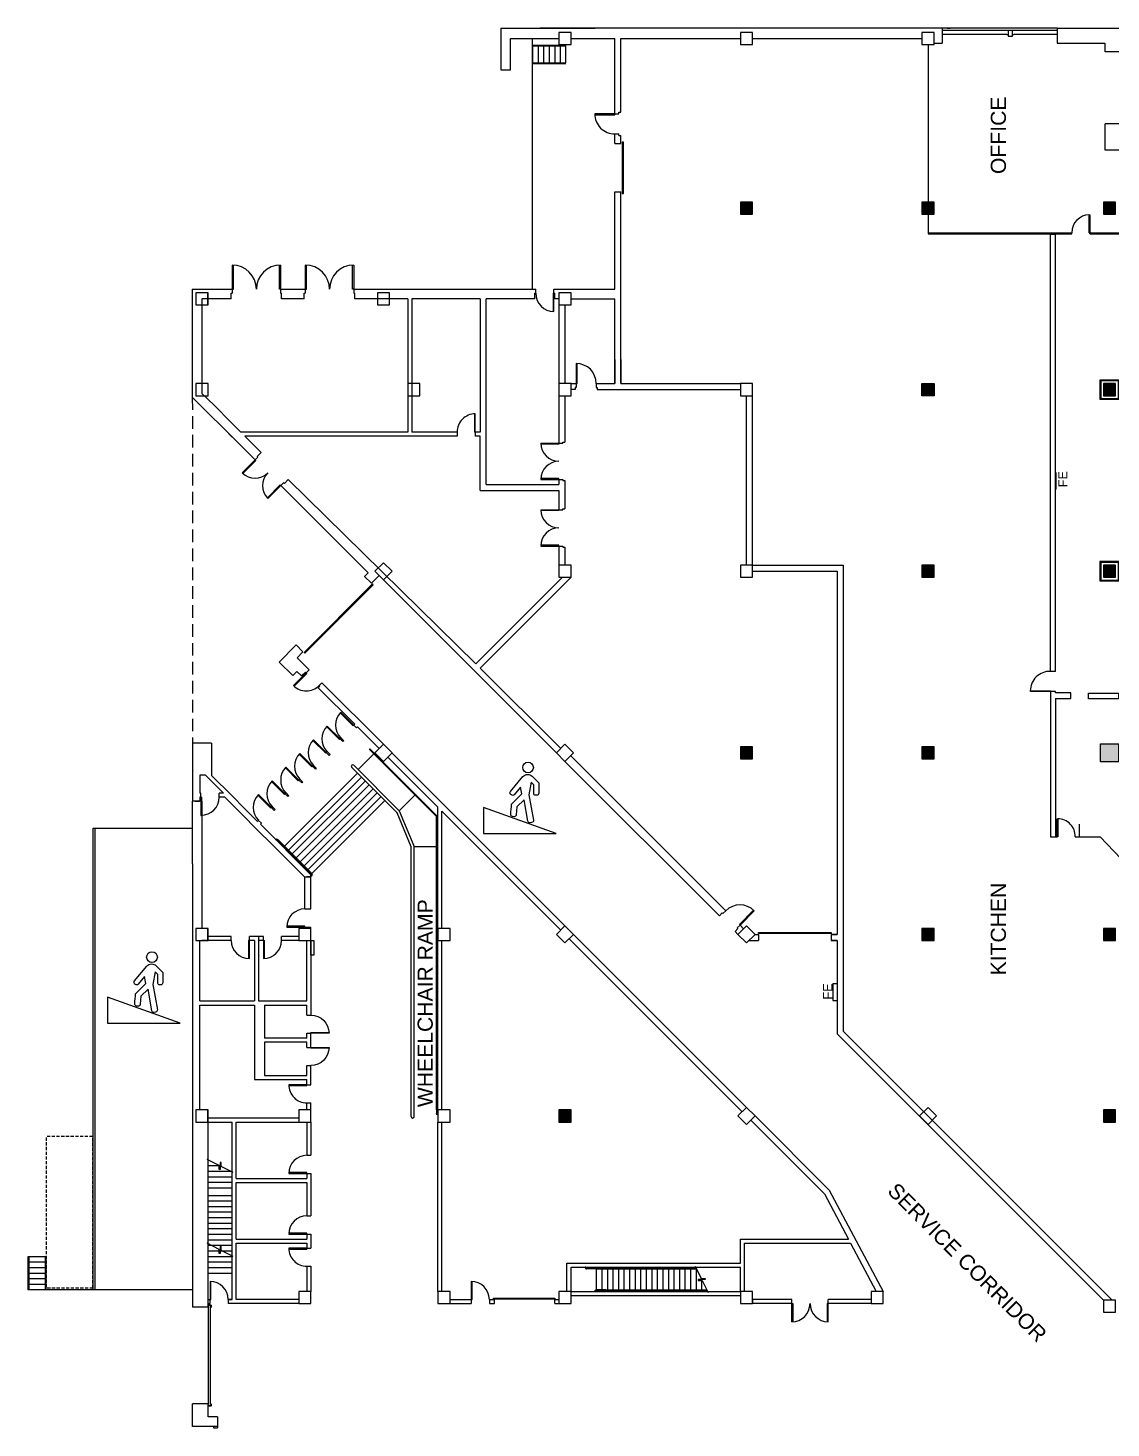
# Model space of a CAD drawing. Header units: inches. Extents: x -10671 to 1761, y -674 to 7170.
# Drawn here: x -4683 to -2535, y 4140 to 6915 of the extents above; entities that cross this region are included whole.
import ezdxf

# ---------------------------------------------------------------- set-up
doc = ezdxf.new("R2010")
doc.units = ezdxf.units.IN
doc.header["$LTSCALE"] = 19.2
doc.header["$MEASUREMENT"] = 0
doc.linetypes.add('A-xp01$0$HIDDEN', pattern=[0.488281, 0.325521, -0.16276])
doc.linetypes.add('DASHED', pattern=[1.953125, 1.302083, -0.651042])
doc.layers.add('DWG-0', color=7, linetype='Continuous', lineweight=18)
doc.layers.add('Venue-Walls and Doors', color=7, linetype='Continuous', lineweight=5)
for name, color, linetype, lineweight, true_color in [('DWG-bldg-overhang', 7, 'DASHED', 18, 0xc0c0c0), ('Venue-Columns', 7, 'Continuous', 18, 0xc0c0c0), ('Venue-Fire Apparatus and Text', 1, 'Continuous', 5, 0xff0000), ('Venue-Text-Facility', 4, 'Continuous', 5, 0x00ffff)]:
    doc.layers.add(name, color=color, linetype=linetype, lineweight=lineweight, true_color=true_color)
doc.styles.add('Arial', font='Arial')

# ---------------------------------------------------------------- blocks, each defined once
blk = doc.blocks.new('A-xp01$0$AD05A')
at = {"layer": 'DWG-0'}
for p, q in [((0, 0), (0.049, 0)), ((0, 0), (0, -1)), ((0.049, -0.999), (0.049, 0))]:
    blk.add_line(p, q, dxfattribs=at)
blk.add_arc((0, 0), 1, 270, 0, dxfattribs=at)
blk = doc.blocks.new('A-xp01$0$AD03A')
at = {"layer": 'DWG-0'}
for p, q in [((0, 1), (0, 0)), ((0.049, 0), (0.049, 0.999)), ((0, 0), (0.049, 0))]:
    blk.add_line(p, q, dxfattribs=at)
blk.add_arc((0, 0), 1, 0, 90, dxfattribs=at)
blk = doc.blocks.new('A-xp01$0$B$2424')
at = {"layer": 'Venue-Walls and Doors', "flags": 128}
blk.add_lwpolyline([(-12, -12), (12, -12), (12, 12), (-12, 12)], close=True, dxfattribs=at)
blk.add_lwpolyline([(-12, -12), (12, -12), (12, 12), (-12, 12)], close=True, dxfattribs=at)
blk = doc.blocks.new('A-xp01$0$AD04A')
at = {"layer": 'DWG-0'}
for p, q in [((-1, 1), (-1, 0)), ((-0.951, 0), (-0.951, 0.999)), ((0.951, 0), (0.951, 0.999)), ((1, 1), (1, 0)), ((-1, 0), (-0.951, 0)), ((1, 0), (0.951, 0))]:
    blk.add_line(p, q, dxfattribs=at)
for centre, start, end in [((-1, 0), 0, 90), ((1, 0), 90, 180)]:
    blk.add_arc(centre, 1, start, end, dxfattribs=at)
blk = doc.blocks.new('A-xp01$0$AA22C')
at = {"layer": 'DWG-0'}
for p, q in [((0, 0), (0, -12.666)), ((1, 0), (1, -12.666)), ((-1, -13.666), (-1, -14.666))]:
    blk.add_line(p, q, dxfattribs=at)
for radius in [2, 1]:
    blk.add_arc((-1, -12.666), radius, 270, 0, dxfattribs=at)
blk = doc.blocks.new('A-xp01$0$AA22B')
at = {"layer": 'DWG-0'}
for p, q in [((0, 0), (0, -4.666)), ((1, 0), (1, -4.666)), ((-1, -5.666), (-1, -6.666))]:
    blk.add_line(p, q, dxfattribs=at)
for radius in [2, 1]:
    blk.add_arc((-1, -4.666), radius, 270, 0, dxfattribs=at)
blk = doc.blocks.new('Group-1')
at = {"layer": 'DWG-0', "color": 7}
for p, q in [((-3682.5, 6879.3), (-3682.5, 6846.3)), ((-3671.5, 6879.3), (-3671.5, 6846.3)), ((-3660.5, 6879.3), (-3660.5, 6846.3)), ((-3649.5, 6879.3), (-3649.5, 6846.3)), ((-3638.5, 6879.3), (-3638.5, 6846.3)), ((-3627.5, 6879.3), (-3627.5, 6846.3))]:
    blk.add_line(p, q, dxfattribs=at)
blk = doc.blocks.new('Group-2-1')
at = {"layer": 'DWG-0', "color": 7}
for p, q in [((-4648.8, 4479.3), (-4681.8, 4479.3)), ((-4648.8, 4468.3), (-4681.8, 4468.3)), ((-4648.8, 4457.3), (-4681.8, 4457.3)), ((-4648.8, 4446.3), (-4681.8, 4446.3)), ((-4648.8, 4435.3), (-4681.8, 4435.3)), ((-4648.8, 4424.3), (-4681.8, 4424.3))]:
    blk.add_line(p, q, dxfattribs=at)
blk = doc.blocks.new('RAMP-1')
at = {"layer": 'Venue-Text-Facility', "flags": 128}
blk.add_lwpolyline([(54.1, 85.2), (78.8, 114.6, -0.210277), (87.7, 119, -0.210277), (97, 115.4), (110.1, 102.3), (110.1, 81.6, -0.414214), (105.9, 77.5), (104.3, 77.5, -0.414214), (100.2, 81.6), (100.2, 98.2), (95, 103.4), (90.6, 78.4), (99.5, 28.2, -0.414214), (96.1, 23.4), (93.3, 22.9, -0.414214), (88.5, 26.2), (81, 68.9), (67, 54.9), (65.6, 39, -0.388879), (61.5, 35.2), (58.3, 35.5, -0.417048), (54.6, 40, 0.002417), (56.3, 59.9), (76.7, 80.3), (74.3, 93.9), (61.6, 78.8, -0.414214), (55.8, 78.3), (54.6, 79.4, -0.414214), (54.1, 85.2)], format="xyb", dxfattribs=at)
blk.add_lwpolyline([(0.8, 53.4), (0.8, 1.5), (144.8, 1.5)], close=True, dxfattribs=at)
at = {"layer": 'Venue-Text-Facility'}
blk.add_circle((88.9, 132.6), 10.6, dxfattribs=at)

msp = doc.modelspace()

# ---------------------------------------------------------------- hatches: boundary and pattern name
at = {"layer": 'Venue-Columns', "linetype": 'Continuous', "lineweight": 0, "true_color": 0xc0c0c0}
for points in [[(-3270.2, 6546.3), (-3246.2, 6546.3), (-3246.2, 6570.3), (-3270.2, 6570.3)], [(-2910.2, 6546.3), (-2886.2, 6546.3), (-2886.2, 6570.3), (-2910.2, 6570.3)], [(-2550.2, 6546.3), (-2526.2, 6546.3), (-2526.2, 6570.3), (-2550.2, 6570.3)], [(-2886.2, 6186.3), (-2910.2, 6186.3), (-2910.2, 6210.3), (-2886.2, 6210.3)], [(-2550.2, 6186.3), (-2526.2, 6186.3), (-2526.2, 6210.3), (-2550.2, 6210.3)], [(-2910.2, 5826.3), (-2886.2, 5826.3), (-2886.2, 5850.3), (-2910.2, 5850.3)], [(-2550.2, 5826.3), (-2526.2, 5826.3), (-2526.2, 5850.3), (-2550.2, 5850.3)], [(-3270.2, 5466.3), (-3246.3, 5466.3), (-3246.3, 5490.3), (-3270.2, 5490.3)], [(-2910.2, 5466.3), (-2886.2, 5466.3), (-2886.2, 5490.3), (-2910.2, 5490.3)], [(-2910.2, 5106.3), (-2886.2, 5106.3), (-2886.2, 5130.3), (-2910.2, 5130.3)], [(-2550.2, 5106.3), (-2526.2, 5106.3), (-2526.2, 5130.3), (-2550.2, 5130.3)], [(-3630.2, 4746.3), (-3606.2, 4746.3), (-3606.2, 4770.3), (-3630.2, 4770.3)], [(-2550.2, 4746.3), (-2526.2, 4746.3), (-2526.2, 4770.3), (-2550.2, 4770.3)]]:
    msp.add_hatch(color=9, dxfattribs=at).paths.add_polyline_path(points)
at = {"layer": 'Venue-Walls and Doors', "linetype": 'Continuous', "lineweight": 0, "true_color": 0xc0c0c0}
msp.add_hatch(color=9, dxfattribs=at).paths.add_polyline_path([(-2520.2, 5460.3), (-2556.2, 5460.3), (-2556.2, 5496.3), (-2520.2, 5496.3)])

# ---------------------------------------------------------------- linework, layer by layer
at = {"layer": 'DWG-bldg-overhang', "linetype": 'DASHED'}
msp.add_line((-4357.3, 6183.4), (-4357.2, 5497.3), dxfattribs=at)
at = {"layer": 'Venue-Columns', "flags": 128}
for points in [[(-3270.2, 6546.3), (-3246.2, 6546.3), (-3246.2, 6570.3), (-3270.2, 6570.3)], [(-3270.2, 6546.3), (-3246.2, 6546.3), (-3246.2, 6570.3), (-3270.2, 6570.3)], [(-2910.2, 6546.3), (-2886.2, 6546.3), (-2886.2, 6570.3), (-2910.2, 6570.3)], [(-2550.2, 6546.3), (-2526.2, 6546.3), (-2526.2, 6570.3), (-2550.2, 6570.3)], [(-2886.2, 6186.3), (-2910.2, 6186.3), (-2910.2, 6210.3), (-2886.2, 6210.3)], [(-2550.2, 6186.3), (-2526.2, 6186.3), (-2526.2, 6210.3), (-2550.2, 6210.3)], [(-2910.2, 5826.3), (-2886.2, 5826.3), (-2886.2, 5850.3), (-2910.2, 5850.3)], [(-2550.2, 5826.3), (-2526.2, 5826.3), (-2526.2, 5850.3), (-2550.2, 5850.3)], [(-3270.2, 5466.3), (-3246.3, 5466.3), (-3246.3, 5490.3), (-3270.2, 5490.3)], [(-2910.2, 5466.3), (-2886.2, 5466.3), (-2886.2, 5490.3), (-2910.2, 5490.3)], [(-2910.2, 5106.3), (-2886.2, 5106.3), (-2886.2, 5130.3), (-2910.2, 5130.3)], [(-2550.2, 5106.3), (-2526.2, 5106.3), (-2526.2, 5130.3), (-2550.2, 5130.3)], [(-3630.2, 4746.3), (-3606.2, 4746.3), (-3606.2, 4770.3), (-3630.2, 4770.3)], [(-2550.2, 4746.3), (-2526.2, 4746.3), (-2526.2, 4770.3), (-2550.2, 4770.3)]]:
    msp.add_lwpolyline(points, close=True, dxfattribs=at)
at = {"layer": 'Venue-Columns'}
for points in [[(-3606.2, 6882.3, 0), (-3606.2, 6906.3, 0), (-3630.2, 6906.3, 0), (-3630.2, 6882.3, 0), (-3606.2, 6882.3, 0)], [(-4326.2, 6366.3, 0), (-4326.2, 6390.3, 0), (-4350.2, 6390.3, 0), (-4350.2, 6366.3, 0), (-4326.2, 6366.3, 0)], [(-4326.2, 6186.3, 0), (-4326.2, 6210.3, 0), (-4350.2, 6210.3, 0), (-4350.2, 6186.3, 0), (-4326.2, 6186.3, 0)], [(-3246.3, 6186.3, 0), (-3246.3, 6210.3, 0), (-3270.2, 6210.3, 0), (-3270.2, 6186.3, 0), (-3246.3, 6186.3, 0)]]:
    msp.add_polyline3d(points, dxfattribs=at)
at = {"layer": 'Venue-Fire Apparatus and Text'}
for p, q in [((-2643.7, 6033.2), (-2645.2, 6033.2)), ((-2643.7, 6001.2), (-2643.7, 6033.2)), ((-2643.7, 6001.2), (-2645.2, 6001.2)), ((-3087.2, 5021.1), (-3087.2, 4987.1)), ((-3087.2, 5021.1), (-3078.2, 5021.1)), ((-3087.2, 4987.1), (-3078.2, 4987.1))]:
    msp.add_line(p, q, dxfattribs=at)
at = {"layer": 'Venue-Walls and Doors'}
for p, q in [((-3745.2, 6915.3), (-3558.2, 6915.3)), ((-3745.2, 6915.3), (-3745.2, 6832.3)), ((-2642.3, 6915.3), (-2870.2, 6915.3)), ((-2870.2, 6915.3), (-2870.2, 6885.3)), ((-2860.2, 6915.3), (-2854.2, 6915.3)), ((-2642.3, 6915.3), (-2517.2, 6915.3)), ((-2642.3, 6915.3), (-2642.3, 6885.3)), ((-3726.2, 6894.3), (-3630.2, 6894.3)), ((-3726.2, 6832.3), (-3726.2, 6894.3)), ((-3682.5, 6397.3), (-3682.5, 6894.3)), ((-3667.9, 6894.3), (-3630.2, 6894.3)), ((-3606.2, 6894.3), (-3558.2, 6894.3)), ((-3606.2, 6894.3), (-3519.2, 6894.3)), ((-3519.2, 6745.3), (-3519.2, 6894.3)), ((-3507.2, 6894.3), (-3270.2, 6894.3)), ((-3507.2, 6748.3), (-3507.2, 6894.3)), ((-3246.3, 6894.3), (-2910.2, 6894.3)), ((-2886.2, 6885.3), (-2870.2, 6885.3)), ((-2742, 6910.3), (-2870.2, 6910.3)), ((-2742, 6902.3), (-2870.2, 6902.3)), ((-2728, 6910.3), (-2742, 6910.3)), ((-2742, 6902.3), (-2739.5, 6902.3)), ((-2739.5, 6910.3), (-2739.5, 6899.3)), ((-2739.5, 6899.3), (-2730.5, 6899.3)), ((-2730.5, 6899.3), (-2730.5, 6910.3)), ((-2730.5, 6902.3), (-2728, 6902.3)), ((-2642.3, 6910.3), (-2728, 6910.3)), ((-2642.3, 6902.3), (-2728, 6902.3)), ((-2642.3, 6885.3), (-2547.2, 6885.3)), ((-2547.2, 6885.3), (-2547.2, 6868.3)), ((-3682.5, 6880.8), (-3682.5, 6844.8)), ((-3616.5, 6880.8), (-3682.5, 6880.8)), ((-3616.5, 6879.3), (-3682.5, 6879.3)), ((-3616.5, 6846.3), (-3616.5, 6882.3)), ((-2898.2, 6882.3), (-2898.2, 6507.2)), ((-2517.2, 6868.3), (-2547, 6868.3)), ((-3745.2, 6832.3), (-3726.2, 6832.3)), ((-3682.5, 6846.3), (-3616.5, 6846.3)), ((-3682.5, 6844.8), (-3616.5, 6844.8)), ((-3519.2, 6745.3), (-3511.2, 6745.3)), ((-3511.2, 6748.3), (-3507.2, 6748.3)), ((-3511.2, 6745.3), (-3511.2, 6748.3)), ((-2547.2, 6725.3), (-2547.2, 6673.6)), ((-2517.2, 6725.3), (-2547, 6725.3)), ((-3519.2, 6686.3), (-3519.2, 6705.3)), ((-3519.2, 6705.3), (-3511.2, 6705.3)), ((-3519.2, 6686.3), (-3519.2, 6702.3)), ((-3511.2, 6702.3), (-3511.2, 6705.3)), ((-3511.2, 6702.3), (-3507.2, 6702.3)), ((-3507.2, 6686.3), (-3507.2, 6702.3)), ((-3507.2, 6686.3), (-3507.2, 6702.3)), ((-3519.2, 6686.3), (-3507.2, 6686.3)), ((-2547.2, 6673.6), (-2466.9, 6673.6)), ((-3519.2, 6397.3), (-3519.2, 6590.3)), ((-3519.2, 6590.3), (-3507.2, 6590.3)), ((-3507.2, 6210.3), (-3507.2, 6590.3)), ((-2526.2, 6570.3), (-2550.2, 6570.3)), ((-2550.2, 6570.3), (-2550.2, 6546.3)), ((-2526.2, 6570.3), (-2550.2, 6570.3)), ((-2550.2, 6570.3), (-2550.2, 6546.3)), ((-2550.2, 6546.3), (-2526.2, 6546.3)), ((-2550.2, 6546.3), (-2526.2, 6546.3)), ((-2898.2, 6509.2), (-2613.2, 6509.2)), ((-2898.2, 6507.2), (-2613.2, 6507.2)), ((-2655.2, 5639.7), (-2655.2, 6506.2)), ((-2645.2, 6506.2), (-2655.2, 6506.2)), ((-2645.2, 5639.7), (-2645.2, 6506.2)), ((-2613.2, 6507.2), (-2613.2, 6509.2)), ((-2577.2, 6507.2), (-2577.2, 6509.2)), ((-2577.2, 6509.2), (-2382.5, 6509.2)), ((-2577.2, 6507.2), (-2381.5, 6507.2)), ((-4357.3, 6397.3), (-4357.3, 6183.4)), ((-4357.3, 6397.3), (-4357.3, 6183.4)), ((-4357.3, 6397.3), (-4357.3, 6183.4)), ((-4357.3, 6397.3), (-4278.2, 6397.3)), ((-4357.3, 6397.3), (-4278.2, 6397.3)), ((-4357.3, 6397.3), (-4278.2, 6397.3)), ((-4280.2, 6378.3), (-4280.2, 6389.3)), ((-4280.2, 6378.3), (-4280.2, 6389.3)), ((-4280.2, 6378.3), (-4280.2, 6389.3)), ((-4280.2, 6389.3), (-4278.2, 6389.3)), ((-4280.2, 6389.3), (-4278.2, 6389.3)), ((-4280.2, 6389.3), (-4278.2, 6389.3)), ((-4278.2, 6397.3), (-4278.2, 6389.3)), ((-4182.2, 6397.3), (-4133.2, 6397.3)), ((-4182.2, 6397.3), (-4182.2, 6389.3)), ((-4182.2, 6389.3), (-4180.2, 6389.3)), ((-4180.2, 6378.3), (-4180.2, 6389.3)), ((-4135.2, 6378.3), (-4135.2, 6389.3)), ((-4135.2, 6389.3), (-4133.2, 6389.3)), ((-4133.2, 6397.3), (-4133.2, 6389.3)), ((-4037.2, 6397.3), (-4037.2, 6389.3)), ((-4037.2, 6397.3), (-3960.2, 6397.3)), ((-4037.2, 6389.3), (-4035.2, 6389.3)), ((-4035.2, 6378.3), (-4035.2, 6389.3)), ((-3960.2, 6397.3), (-3936.2, 6397.3)), ((-3936.2, 6397.3), (-3676.2, 6397.3)), ((-3678.2, 6378.3), (-3678.2, 6389.3)), ((-3678.2, 6389.3), (-3676.2, 6389.3)), ((-3676.2, 6389.3), (-3676.2, 6397.3)), ((-3640.2, 6397.3), (-3519.2, 6397.3)), ((-3640.2, 6389.3), (-3640.2, 6397.3)), ((-3640.2, 6389.3), (-3638.2, 6389.3)), ((-3638.2, 6378.3), (-3638.2, 6389.3)), ((-4338.2, 6378.3), (-4338.2, 6190.9)), ((-4280.2, 6378.3), (-4338.2, 6378.3)), ((-4280.2, 6378.3), (-4338.2, 6378.3)), ((-4280.2, 6378.3), (-4338.2, 6378.3)), ((-4135.2, 6378.3), (-4180.2, 6378.3)), ((-3930.2, 6378.3), (-4035.2, 6378.3)), ((-3930.2, 6378.3), (-3930.2, 6114.3)), ((-3922.2, 6378.3), (-3922.2, 6114.3)), ((-3786.2, 6378.3), (-3922.2, 6378.3)), ((-3786.2, 6378.3), (-3786.2, 6114.3)), ((-3678.2, 6378.3), (-3774.2, 6378.3)), ((-3774.2, 6010.3), (-3774.2, 6378.3)), ((-3630.2, 6378.3), (-3638.2, 6378.3)), ((-3630.2, 6378.3), (-3638.2, 6378.3)), ((-3630.2, 6378.3), (-3630.2, 6210.3)), ((-3630.2, 6366.3), (-3630.2, 6092.3)), ((-3618.2, 6366.3), (-3618.2, 6210.3)), ((-3618.2, 6366.3), (-3618.2, 6210.3)), ((-3606.2, 6378.3), (-3558.2, 6378.3)), ((-3606.2, 6378.3), (-3519.2, 6378.3)), ((-3519.2, 6210.3), (-3519.2, 6378.3)), ((-3519.2, 6258.3), (-3519.2, 6210.3)), ((-3507.2, 6258.3), (-3507.2, 6210.3)), ((-4314.2, 6167.3), (-4338.2, 6190.9)), ((-3606.2, 6210.3), (-3596.2, 6210.3)), ((-3606.2, 6210.3), (-3596.2, 6210.3)), ((-3598.2, 6198.3), (-3606.2, 6198.3)), ((-3598.2, 6198.3), (-3606.2, 6198.3)), ((-3596.2, 6202.3), (-3598.2, 6202.3)), ((-3598.2, 6202.3), (-3598.2, 6198.3)), ((-3598.2, 6202.3), (-3598.2, 6198.3)), ((-3596.2, 6202.3), (-3598.2, 6202.3)), ((-3596.2, 6210.3), (-3596.2, 6202.3)), ((-3596.2, 6210.3), (-3596.2, 6202.3)), ((-3556.2, 6210.3), (-3556.2, 6202.3)), ((-3556.2, 6210.3), (-3556.2, 6202.3)), ((-3556.2, 6210.3), (-3519.2, 6210.3)), ((-3556.2, 6210.3), (-3519.2, 6210.3)), ((-3556.2, 6202.3), (-3554.2, 6202.3)), ((-3556.2, 6202.3), (-3554.2, 6202.3)), ((-3554.2, 6202.3), (-3554.2, 6198.3)), ((-3554.2, 6202.3), (-3554.2, 6198.3)), ((-3554.2, 6198.3), (-3270.2, 6198.3)), ((-3519.2, 6198.3), (-3270.2, 6198.3)), ((-3507.2, 6210.3), (-3270.2, 6210.3)), ((-3507.2, 6210.3), (-3270.2, 6210.3)), ((-2550.2, 6210.3), (-2550.2, 6186.3)), ((-2550.2, 6210.3), (-2550.2, 6186.3)), ((-4327.7, 6153.8), (-4357.3, 6183.4)), ((-4327.7, 6153.8), (-4357.3, 6183.4)), ((-4327.7, 6153.8), (-4357.3, 6183.4)), ((-4314.2, 6167.3), (-4280.3, 6133.3)), ((-4314.2, 6167.3), (-4280.3, 6133.3)), ((-3618.2, 6186.3), (-3618.2, 6094.3)), ((-3258.2, 5850.3), (-3258.2, 6186.3)), ((-3258.2, 5850.3), (-3258.2, 6186.3)), ((-3258.2, 5850.3), (-3258.2, 6186.3)), ((-3246.3, 5850.3), (-3246.3, 6186.3)), ((-3246.3, 5850.3), (-3246.3, 6186.3)), ((-3246.3, 5850.3), (-3246.3, 6186.3)), ((-4293.7, 6119.9), (-4327.7, 6153.8)), ((-4293.7, 6119.9), (-4327.7, 6153.8)), ((-4232.8, 6058.9), (-4293.7, 6119.9)), ((-4278.2, 6104.4), (-4293.7, 6119.9)), ((-4278.2, 6104.4), (-4293.7, 6119.9)), ((-4278.2, 6131.3), (-4280.3, 6133.3)), ((-4278.2, 6131.3), (-4280.3, 6133.3)), ((-4261.3, 6114.3), (-4280.3, 6133.3)), ((-3930.2, 6114.3), (-4261.3, 6114.3)), ((-3832.2, 6114.3), (-3922.2, 6114.3)), ((-3832.2, 6114.3), (-3832.2, 6106.3)), ((-3796.2, 6114.3), (-3796.2, 6106.3)), ((-3786.2, 6114.3), (-3796.2, 6114.3)), ((-3832.2, 6106.3), (-4253.3, 6106.3)), ((-4220.8, 6073.8), (-4253.3, 6106.3)), ((-3786.2, 6106.3), (-3796.2, 6106.3)), ((-3786.2, 5998.3), (-3786.2, 6106.3)), ((-3630.2, 6092.3), (-3622.2, 6092.3)), ((-3622.2, 6092.3), (-3622.2, 6094.3)), ((-3622.2, 6094.3), (-3618.2, 6094.3)), ((-4232.8, 6058.9), (-4227.1, 6064.6)), ((-4228.5, 6066), (-4220.8, 6073.8)), ((-4227.1, 6064.6), (-4228.5, 6066)), ((-4181.9, 6008), (-4176.2, 6013.7)), ((-4008.6, 5834.8), (-4181.9, 6008)), ((-4174.8, 6012.3), (-4176.2, 6013.7)), ((-4174.8, 6012.3), (-4167, 6020)), ((-3794.7, 5654.8), (-4167, 6020)), ((-3786.2, 5998.3), (-3630.2, 5998.3)), ((-3774.2, 6010.3), (-3630.2, 6010.3)), ((-3630.2, 6020.3), (-3630.2, 6010.3)), ((-3630.2, 6020.3), (-3622.2, 6020.3)), ((-3630.2, 5998.3), (-3630.2, 5960.3)), ((-3622.2, 6020.3), (-3622.2, 6018.3)), ((-3622.2, 6018.3), (-3618.2, 6018.3)), ((-3618.2, 6018.3), (-3618.2, 5962.3)), ((-3630.2, 5960.3), (-3622.2, 5960.3)), ((-3622.2, 5962.3), (-3618.2, 5962.3)), ((-3622.2, 5960.3), (-3622.2, 5962.3)), ((-3630.2, 5888.3), (-3630.2, 5850.3)), ((-3630.2, 5888.3), (-3622.2, 5888.3)), ((-3622.2, 5888.3), (-3622.2, 5886.3)), ((-3622.2, 5886.3), (-3618.2, 5886.3)), ((-3618.2, 5886.3), (-3618.2, 5850.3)), ((-4015.6, 5827.8), (-4008.6, 5834.8)), ((-4002.1, 5814.4), (-3986.7, 5829.8)), ((-3635.2, 5478.3), (-3986.7, 5829.8)), ((-3246.3, 5850.3), (-3066.2, 5850.3)), ((-3246.3, 5850.3), (-3066.2, 5850.3)), ((-3246.3, 5850.3), (-3198.2, 5850.3)), ((-3246.3, 5838.3), (-3078.2, 5838.3)), ((-3246.3, 5838.3), (-3078.2, 5838.3)), ((-3246.3, 5838.3), (-3198.2, 5838.3)), ((-3078.2, 5838.3), (-3078.2, 5118.3)), ((-3078.2, 5838.3), (-3078.2, 5118.3)), ((-3066.2, 5850.3), (-3066.2, 4926.3)), ((-3066.2, 5850.3), (-3066.2, 4926.3)), ((-2550.2, 5850.3), (-2550.2, 5826.3)), ((-2550.2, 5850.3), (-2550.2, 5826.3)), ((-4002.1, 5814.4), (-4015.6, 5827.8)), ((-3623.2, 5826.3), (-3794.7, 5654.8)), ((-3606.2, 5826.3), (-3786.2, 5646.3)), ((-4158.2, 5631.4), (-4185.1, 5658.3)), ((-3626.7, 5486.8), (-3786.2, 5646.3)), ((-2645.2, 5639.7), (-2655.2, 5639.7)), ((-4104.5, 5610.2), (-4107.5, 5607.3)), ((-4035.2, 5535.2), (-4107.5, 5607.3)), ((-4105.9, 5611.7), (-4100.2, 5617.3)), ((-4105.9, 5611.7), (-4104.5, 5610.2)), ((-3976.3, 5493.3), (-4100.4, 5617.2)), ((-2645.2, 5599.7), (-2655.2, 5599.7)), ((-2655.2, 5599.7), (-2655.2, 5311.7)), ((-2645.2, 5585.7), (-2645.2, 5311.7)), ((-4035.2, 5535.2), (-4037.2, 5533.2)), ((-4037.2, 5533.2), (-4031.5, 5527.6)), ((-4029.6, 5529.5), (-4031.5, 5527.6)), ((-3986.7, 5486.8), (-4029.6, 5529.5)), ((-4357.2, 5497.3), (-4357.2, 5382.3)), ((-4319.2, 5497.3), (-4357.2, 5497.3)), ((-4319.2, 5497.3), (-4319.2, 5433.6)), ((-4062.6, 5507.8), (-4064.4, 5506)), ((-4064.4, 5506), (-4058.7, 5500.4)), ((-4062.6, 5507.8), (-4057, 5502.1)), ((-4057, 5502.1), (-4058.7, 5500.4)), ((-4089.7, 5480.7), (-4091.6, 5478.8)), ((-4091.6, 5478.8), (-4086, 5473.1)), ((-4089.9, 5480.6), (-4084.2, 5474.9)), ((-4084, 5475.1), (-4086, 5473.1)), ((-4028.5, 5445.1), (-3997.3, 5476.2)), ((-3873.3, 5352.1), (-4005.8, 5484.7)), ((-3872.6, 5353.6), (-4004.8, 5485.7)), ((-3996.3, 5477.2), (-3995.2, 5478.3)), ((-3870.2, 5370.3), (-3969.8, 5469.8)), ((-3258.2, 4775.3), (-3961.3, 5478.3)), ((-3299.3, 5165), (-3606.9, 5472.6)), ((-3246.3, 5490.3), (-3270.2, 5490.3)), ((-3270.2, 5490.3), (-3270.2, 5466.3)), ((-3246.3, 5490.3), (-3270.2, 5490.3)), ((-3270.2, 5490.3), (-3270.2, 5466.3)), ((-3246.3, 5466.3), (-3246.3, 5490.3)), ((-3246.3, 5466.3), (-3246.3, 5490.3)), ((-4117.1, 5453.3), (-4118.9, 5451.6)), ((-4118.9, 5451.6), (-4113.2, 5445.9)), ((-4117.1, 5453.3), (-4111.4, 5447.7)), ((-4111.4, 5447.7), (-4113.2, 5445.9)), ((-4041.2, 5449.3), (-3951.6, 5359.7)), ((-3946.8, 5363.4), (-4036.9, 5453.5)), ((-3312, 5155.1), (-3618.2, 5461.3)), ((-3270.2, 5466.3), (-3246.3, 5466.3)), ((-3270.2, 5466.3), (-3246.3, 5466.3)), ((-4331.2, 5434.3), (-4342.2, 5434.3)), ((-4342.2, 5434.3), (-4342.2, 5398.3)), ((-4342.2, 5434.3), (-4342.2, 5398.3)), ((-4331.2, 5434.3), (-4342.2, 5434.3)), ((-4331.2, 5434.3), (-4295.2, 5398.3)), ((-4331.2, 5434.3), (-4295.2, 5398.3)), ((-4319.2, 5433.6), (-4278.2, 5392.7)), ((-4174.6, 5293.3), (-4029.9, 5438)), ((-4166.8, 5285.5), (-4022.1, 5430.2)), ((-4159, 5277.7), (-4014.3, 5422.4)), ((-4151.2, 5269.9), (-4006.5, 5414.6)), ((-4144.1, 5426.3), (-4146.1, 5424.3)), ((-4146.1, 5424.3), (-4140.4, 5418.7)), ((-4144.3, 5426.1), (-4138.6, 5420.5)), ((-4138.5, 5420.6), (-4140.4, 5418.7)), ((-4340.2, 5398.3), (-4342.2, 5398.3)), ((-4340.2, 5398.3), (-4342.2, 5398.3)), ((-4342.2, 5390.3), (-4342.2, 5382.3)), ((-4342.2, 5390.3), (-4342.2, 5382.3)), ((-4340.2, 5390.3), (-4342.2, 5390.3)), ((-4340.2, 5390.3), (-4342.2, 5390.3)), ((-4340.2, 5390.3), (-4340.2, 5398.3)), ((-4340.2, 5390.3), (-4340.2, 5398.3)), ((-4295.2, 5398.3), (-4304.2, 5398.3)), ((-4304.2, 5390.3), (-4304.2, 5398.3)), ((-4304.2, 5390.3), (-4304.2, 5398.3)), ((-4295.2, 5398.3), (-4304.2, 5398.3)), ((-4292.8, 5390.3), (-4304.2, 5390.3)), ((-4292.8, 5390.3), (-4287.5, 5385)), ((-4261.4, 5358.8), (-4287.5, 5385)), ((-4252.9, 5367.3), (-4279, 5393.5)), ((-4171.5, 5398.9), (-4173.3, 5397.1)), ((-4173.3, 5397.1), (-4167.6, 5391.5)), ((-4171.5, 5398.9), (-4165.9, 5393.2)), ((-4165.9, 5393.2), (-4167.6, 5391.5)), ((-4143.5, 5262.2), (-3998.8, 5406.9)), ((-4135.7, 5254.4), (-3991, 5399.1)), ((-4127.9, 5246.6), (-3983.2, 5391.3)), ((-3946.8, 5363.4), (-3915.7, 5394.5)), ((-4338.2, 5382.3), (-4357.2, 5382.3)), ((-4357.2, 5258.3), (-4357.2, 5382.2)), ((-4351.4, 5382.3), (-4343.4, 5382.3)), ((-4338.2, 5382.3), (-4350.2, 5382.3)), ((-4338.2, 5382.3), (-4338.2, 5257.3)), ((-4226.4, 5323.9), (-4261.4, 5358.8)), ((-4228, 5342.4), (-4253.6, 5368)), ((-4198.6, 5371.8), (-4200.5, 5369.9)), ((-4200.5, 5369.9), (-4194.9, 5364.2)), ((-4198.8, 5371.7), (-4193.1, 5366)), ((-4192.9, 5366.2), (-4194.9, 5364.2)), ((-4120.1, 5238.8), (-3975.4, 5383.5)), ((-3923.4, 5291.8), (-3951.3, 5359.2)), ((-3917.5, 5293.2), (-3946.1, 5362.4)), ((-3870.2, 5130.3), (-3870.2, 5370.3)), ((-3626.7, 5126.8), (-3862.2, 5362.3)), ((-3862.2, 5130.3), (-3862.2, 5362.3)), ((-4226, 5344.4), (-4228, 5342.4)), ((-4226, 5344.4), (-4220.3, 5338.8)), ((-4122.2, 5236.7), (-4222.4, 5336.7)), ((-4220.3, 5338.8), (-4222.3, 5336.8)), ((-3873.3, 4770.6), (-3873.3, 5352.1)), ((-3871.8, 4770.6), (-3871.8, 5351.5)), ((-2598.7, 5336.7), (-2598.7, 5311.7)), ((-4554.2, 4413.3), (-4554.2, 5328.7)), ((-4554.2, 5328.7), (-4357.2, 5328.7)), ((-4550.2, 4413.3), (-4550.2, 5328.7)), ((-4200.3, 5297.7), (-4226.4, 5323.9)), ((-2655.2, 5311.7), (-2642.2, 5311.7)), ((-2606.2, 5311.7), (-2556.8, 5311.7)), ((-2556.8, 5311.7), (-2430, 5178.4)), ((-4200.3, 5297.7), (-4195.3, 5292.7)), ((-4169.2, 5266.6), (-4195.3, 5292.7)), ((-4176.7, 5291.2), (-4175.6, 5292.2)), ((-4175.6, 5292.2), (-4121.2, 5237.8)), ((-4174.6, 5293.3), (-4120.1, 5238.8)), ((-4168.9, 5283.4), (-4167.9, 5284.4)), ((-4161.1, 5275.6), (-4160.1, 5276.7)), ((-3923.3, 4757.2), (-3923.3, 5291.2)), ((-3917.3, 4757.2), (-3917.3, 5292.1)), ((-3873.3, 5292.1), (-3917.3, 5292.1)), ((-4357.2, 5258.3), (-4357.2, 4379.3)), ((-4338.2, 5258.3), (-4338.2, 5130.3)), ((-4134.8, 5232.3), (-4169.1, 5266.6)), ((-4153.4, 5267.8), (-4152.3, 5268.9)), ((-4145.6, 5260), (-4144.5, 5261.1)), ((-4137.8, 5252.3), (-4136.7, 5253.3)), ((-4134.8, 5232.3), (-4122.2, 5232.3)), ((-4134.3, 5184.3), (-4134.3, 5232.3)), ((-4134.3, 5180.8), (-4134.3, 5232.3)), ((-4122.2, 5232.3), (-4130.2, 5232.3)), ((-4130, 5244.5), (-4129, 5245.5)), ((-4122.2, 5236.7), (-4121.2, 5237.8)), ((-4122.2, 5232.3), (-4122.2, 5236.7)), ((-4122.2, 5203.3), (-4122.2, 5232.3)), ((-4122.2, 5184.3), (-4122.2, 5232.3)), ((-4122.2, 5184.3), (-4122.2, 5232.3)), ((-4134.2, 5168.8), (-4134.2, 5184.3)), ((-4134.2, 5168.8), (-4122.2, 5168.8)), ((-4122.2, 5168.8), (-4122.2, 5184.3)), ((-3299.3, 5165), (-3305, 5159.4)), ((-3306.4, 5160.8), (-3312, 5155.1)), ((-3305, 5159.4), (-3306.4, 5160.8)), ((-3271, 5136.7), (-3276.7, 5131.1)), ((-3263.9, 5129.6), (-3271, 5136.7)), ((-4280.2, 5114.3), (-4326.2, 5114.3)), ((-4280.2, 5114.3), (-4326.2, 5114.3)), ((-4280.2, 5114.3), (-4326.2, 5114.3)), ((-4280.2, 5106.3), (-4280.2, 5114.3)), ((-4280.2, 5106.3), (-4280.2, 5114.3)), ((-4280.2, 5106.3), (-4280.2, 5114.3)), ((-4244.2, 5106.3), (-4244.2, 5114.3)), ((-4226.2, 5114.3), (-4244.2, 5114.3)), ((-4226.2, 5114.3), (-4226.2, 4986.3)), ((-4216.2, 5114.3), (-4226.2, 5114.3)), ((-4216.2, 5106.3), (-4216.2, 5114.3)), ((-4146.2, 5114.3), (-4180.2, 5114.3)), ((-4180.2, 5106.3), (-4180.2, 5114.3)), ((-4134.2, 5130.3), (-4134.2, 5132.8)), ((-4134.2, 5132.8), (-4122.2, 5132.8)), ((-4122.2, 5130.3), (-4122.2, 5132.8)), ((-3266.7, 4766.8), (-3609.8, 5109.8)), ((-3275.3, 5129.7), (-3280.9, 5124)), ((-3275.2, 5118.3), (-3280.9, 5124)), ((-3275.3, 5129.7), (-3276.7, 5131.1)), ((-3241.3, 5118.3), (-3234.2, 5118.3)), ((-3239.2, 5118.3), (-3234.2, 5118.3)), ((-3234.2, 5118.3), (-3234.2, 5106.3)), ((-3090.2, 5118.3), (-3090.2, 5106.3)), ((-3078.2, 5118.3), (-3090.2, 5118.3)), ((-3090.2, 5118.3), (-3078.2, 5118.3)), ((-3090.2, 5118.3), (-3090.2, 5106.3)), ((-4342.2, 4986.3), (-4342.2, 5106.3)), ((-4342.2, 4986.3), (-4342.2, 5106.3)), ((-4280.2, 5106.3), (-4338.2, 5106.3)), ((-4280.2, 5106.3), (-4326.2, 5106.3)), ((-4280.2, 5106.3), (-4326.2, 5106.3)), ((-4234.2, 5106.3), (-4244.2, 5106.3)), ((-4234.2, 5106.3), (-4234.2, 4986.3)), ((-4216.2, 5106.3), (-4226.2, 5106.3)), ((-4146.2, 5106.3), (-4180.2, 5106.3)), ((-4130.2, 4986.3), (-4130.2, 5106.3)), ((-4122.2, 5106.3), (-4122.2, 4958.3)), ((-3870.2, 4770.3), (-3870.2, 5106.3)), ((-3870.2, 4770.3), (-3870.2, 5106.3)), ((-3862.2, 4770.3), (-3862.2, 5106.3)), ((-3253.3, 5106.3), (-3234.2, 5106.3)), ((-3078.2, 5106.3), (-3090.2, 5106.3)), ((-3090.2, 5106.3), (-3078.2, 5106.3)), ((-3078.2, 5106.3), (-3078.2, 4921.3)), ((-3078.2, 5106.3), (-3078.2, 4921.3)), ((-4342.2, 4986.3), (-4278.2, 4986.3)), ((-4342.2, 4986.3), (-4278.2, 4986.3)), ((-4342.2, 4770.3), (-4342.2, 4978.3)), ((-4342.2, 4770.3), (-4342.2, 4978.3)), ((-4342.2, 4978.3), (-4278.2, 4978.3)), ((-4342.2, 4978.3), (-4278.2, 4978.3)), ((-4338.2, 4986.3), (-4234.2, 4986.3)), ((-4338.2, 4978.3), (-4234.2, 4978.3)), ((-4234.2, 4978.3), (-4234.2, 4830.3)), ((-4226.2, 4986.3), (-4130.2, 4986.3)), ((-4214.2, 4978.3), (-4130.2, 4978.3)), ((-4214.2, 4978.3), (-4214.2, 4912.3)), ((-4130.2, 4958.3), (-4130.2, 4978.3)), ((-4130.2, 4958.3), (-4122.2, 4958.3)), ((-4130.2, 4912.3), (-4130.2, 4922.3)), ((-4130.2, 4922.3), (-4122.2, 4922.3)), ((-4122.2, 4894.3), (-4122.2, 4922.3)), ((-3078.2, 4921.3), (-2550.2, 4393.3)), ((-3066.2, 4926.3), (-2533.2, 4393.3)), ((-4130.2, 4912.3), (-4214.2, 4912.3)), ((-4130.2, 4904.3), (-4214.2, 4904.3)), ((-4214.2, 4904.3), (-4214.2, 4838.3)), ((-4130.2, 4894.3), (-4130.2, 4904.3)), ((-4130.2, 4894.3), (-4122.2, 4894.3)), ((-4130.2, 4838.3), (-4130.2, 4858.3)), ((-4130.2, 4858.3), (-4122.2, 4858.3)), ((-4122.2, 4820.3), (-4122.2, 4858.3)), ((-3871.8, 4872.1), (-3870.2, 4872.1)), ((-4234.2, 4830.3), (-4130.2, 4830.3)), ((-4214.2, 4838.3), (-4130.2, 4838.3)), ((-4130.2, 4820.3), (-4130.2, 4830.3)), ((-4130.2, 4820.3), (-4122.2, 4820.3)), ((-4130.2, 4770.3), (-4130.2, 4784.3)), ((-4130.2, 4784.3), (-4122.2, 4784.3)), ((-4122.2, 4770.3), (-4122.2, 4784.3)), ((-4326.2, 4754.3), (-4146.2, 4754.3)), ((-3606.2, 4770.3), (-3630.2, 4770.3)), ((-3630.2, 4770.3), (-3630.2, 4746.3)), ((-3606.2, 4770.3), (-3630.2, 4770.3)), ((-3630.2, 4770.3), (-3630.2, 4746.3)), ((-3606.2, 4746.3), (-3606.2, 4770.3)), ((-3606.2, 4746.3), (-3606.2, 4770.3)), ((-3249.8, 4749.8), (-3103.7, 4603.8)), ((-3241.3, 4758.3), (-3094, 4611)), ((-4326.2, 4406.3), (-4326.2, 4746.3)), ((-4326.2, 4406.3), (-4326.2, 4746.3)), ((-4326.2, 4406.3), (-4326.2, 4746.3)), ((-4326.2, 4744.3), (-4326.2, 4746.3)), ((-4326.2, 4746.3), (-4278.2, 4746.3)), ((-4326.2, 4746.3), (-4278.2, 4746.3)), ((-4326.2, 4744.3), (-4326.2, 4746.3)), ((-4326.2, 4746.3), (-4278.2, 4746.3)), ((-4326.2, 4744.3), (-4326.2, 4746.3)), ((-4278.2, 4394.3), (-4278.2, 4746.3)), ((-4270.2, 4634.3), (-4270.2, 4746.3)), ((-4270.2, 4746.3), (-4146.2, 4746.3)), ((-4130.2, 4746.3), (-4130.2, 4680.3)), ((-4122.2, 4746.3), (-4122.2, 4680.3)), ((-3870.2, 4410.3), (-3870.2, 4746.3)), ((-3870.2, 4698.3), (-3870.2, 4746.3)), ((-3862.2, 4410.3), (-3862.2, 4746.3)), ((-3630.2, 4746.3), (-3606.2, 4746.3)), ((-3630.2, 4746.3), (-3606.2, 4746.3)), ((-4130.2, 4680.3), (-4122.2, 4680.3)), ((-4300.2, 4659.3), (-4326.2, 4659.3)), ((-4281.2, 4648.3), (-4326.2, 4648.3)), ((-4278.2, 4637.3), (-4326.2, 4637.3)), ((-4130.2, 4644.3), (-4130.2, 4634.3)), ((-4130.2, 4644.3), (-4122.2, 4644.3)), ((-4122.2, 4644.3), (-4122.2, 4560.3)), ((-4278.2, 4626.3), (-4326.2, 4626.3)), ((-4278.2, 4615.3), (-4326.2, 4615.3)), ((-4270.2, 4634.3), (-4130.2, 4634.3)), ((-4270.2, 4626.3), (-4130.2, 4626.3)), ((-4270.2, 4514.3), (-4270.2, 4626.3)), ((-4130.2, 4626.3), (-4130.2, 4560.3)), ((-3094, 4611), (-2987, 4410.3)), ((-4278.2, 4600.3), (-4326.2, 4600.3)), ((-4278.2, 4589.3), (-4326.2, 4589.3)), ((-3103.7, 4603.8), (-3056.1, 4514.3)), ((-4278.2, 4578.3), (-4326.2, 4578.3)), ((-4278.2, 4567.3), (-4326.2, 4567.3)), ((-4278.2, 4556.3), (-4326.2, 4556.3)), ((-4130.2, 4560.3), (-4122.2, 4560.3)), ((-4278.2, 4545.3), (-4326.2, 4545.3)), ((-4278.2, 4534.3), (-4326.2, 4534.3)), ((-4130.2, 4524.3), (-4130.2, 4514.3)), ((-4130.2, 4524.3), (-4122.2, 4524.3)), ((-4122.2, 4524.3), (-4122.2, 4496.3)), ((-4278.2, 4523.3), (-4326.2, 4523.3)), ((-4278.2, 4512.3), (-4326.2, 4512.3)), ((-4278.2, 4501.3), (-4326.2, 4501.3)), ((-4319.3, 4501.3), (-4323.2, 4501.3)), ((-4270.2, 4514.3), (-4130.2, 4514.3)), ((-4270.2, 4506.3), (-4130.2, 4506.3)), ((-4270.2, 4394.3), (-4270.2, 4506.3)), ((-4130.2, 4506.3), (-4130.2, 4496.3)), ((-3270.2, 4514.3), (-3056.1, 4514.3)), ((-3270.2, 4466.3), (-3270.2, 4514.3)), ((-3262.2, 4506.3), (-3051.8, 4506.3)), ((-3262.2, 4410.3), (-3262.2, 4506.3)), ((-3051.8, 4506.3), (-3000.7, 4410.3)), ((-4683.3, 4479.3), (-4683.3, 4413.3)), ((-4647.3, 4479.3), (-4683.3, 4479.3)), ((-4681.8, 4479.3), (-4681.8, 4413.3)), ((-4648.8, 4413.3), (-4648.8, 4479.3)), ((-4647.3, 4413.3), (-4647.3, 4479.3)), ((-4278.2, 4490.3), (-4326.2, 4490.3)), ((-4278.2, 4479.3), (-4326.2, 4479.3)), ((-4304.2, 4490.3), (-4323.2, 4490.3)), ((-4281.2, 4479.3), (-4323.2, 4479.3)), ((-4297.3, 4490.3), (-4302.2, 4490.3)), ((-4130.2, 4496.3), (-4122.2, 4496.3)), ((-4647.3, 4413.3), (-4647.3, 4458.3)), ((-4278.2, 4468.3), (-4326.2, 4468.3)), ((-4326.2, 4379.3), (-4326.2, 4458.3)), ((-4326.2, 4379.3), (-4326.2, 4458.3)), ((-4278.2, 4457.3), (-4326.2, 4457.3)), ((-4278.2, 4446.3), (-4326.2, 4446.3)), ((-4281.2, 4468.3), (-4323.2, 4468.3)), ((-4130.2, 4460.3), (-4130.2, 4410.3)), ((-4130.2, 4460.3), (-4122.2, 4460.3)), ((-4122.2, 4460.3), (-4122.2, 4410.3)), ((-3614.2, 4466.3), (-3270.2, 4466.3)), ((-3614.2, 4410.3), (-3614.2, 4466.3)), ((-3606.2, 4458.3), (-3270.2, 4458.3)), ((-3606.2, 4410.3), (-3606.2, 4458.3)), ((-3556.2, 4458.3), (-3556.2, 4456.8)), ((-3556.2, 4456.8), (-3358.5, 4456.8)), ((-3556.2, 4455.3), (-3357.7, 4455.3)), ((-3556.2, 4455.3), (-3556.2, 4413.3)), ((-3545.2, 4458.3), (-3545.2, 4456.8)), ((-3545.2, 4455.3), (-3545.2, 4413.3)), ((-3534.2, 4458.3), (-3534.2, 4456.8)), ((-3534.2, 4455.3), (-3534.2, 4413.3)), ((-3523.2, 4458.3), (-3523.2, 4456.8)), ((-3523.2, 4455.3), (-3523.2, 4413.3)), ((-3512.2, 4458.3), (-3512.2, 4456.8)), ((-3512.2, 4455.3), (-3512.2, 4413.3)), ((-3501.2, 4458.3), (-3501.2, 4456.8)), ((-3501.2, 4455.3), (-3501.2, 4413.3)), ((-3490.2, 4458.3), (-3490.2, 4456.8)), ((-3490.2, 4455.3), (-3490.2, 4413.3)), ((-3479.2, 4458.3), (-3479.2, 4456.8)), ((-3479.2, 4455.3), (-3479.2, 4413.3)), ((-3468.2, 4458.3), (-3468.2, 4456.8)), ((-3468.2, 4455.3), (-3468.2, 4413.3)), ((-3457.2, 4458.3), (-3457.2, 4456.8)), ((-3457.2, 4455.3), (-3457.2, 4413.3)), ((-3446.2, 4458.3), (-3446.2, 4456.8)), ((-3446.2, 4455.3), (-3446.2, 4413.3)), ((-3435.2, 4458.3), (-3435.2, 4456.8)), ((-3435.2, 4455.3), (-3435.2, 4413.3)), ((-3424.2, 4458.3), (-3424.2, 4456.8)), ((-3424.2, 4455.3), (-3424.2, 4413.3)), ((-3413.2, 4458.3), (-3413.2, 4456.8)), ((-3413.2, 4455.3), (-3413.2, 4413.3)), ((-3402.2, 4458.3), (-3402.2, 4456.8)), ((-3402.2, 4455.3), (-3402.2, 4413.3)), ((-3391.2, 4458.3), (-3391.2, 4456.8)), ((-3391.2, 4455.3), (-3391.2, 4413.3)), ((-3380.2, 4458.3), (-3380.2, 4456.8)), ((-3380.2, 4455.3), (-3380.2, 4413.3)), ((-3369.2, 4458.3), (-3369.2, 4456.8)), ((-3369.2, 4455.3), (-3369.2, 4413.3)), ((-3358.2, 4455.3), (-3358.2, 4413.3)), ((-3270.2, 4410.3), (-3270.2, 4458.3)), ((-4554.2, 4413.3), (-4683.3, 4413.3)), ((-4357.2, 4413.3), (-4554.2, 4413.3)), ((-3556.2, 4413.3), (-3336.7, 4413.3)), ((-3347.2, 4436.3), (-3347.2, 4413.3)), ((-4326.2, 4394.3), (-4322.2, 4394.3)), ((-4326.2, 4394.3), (-4322.2, 4394.3)), ((-4326.2, 4394.3), (-4322.2, 4394.3)), ((-4326.2, 4386.3), (-4322.2, 4386.3)), ((-4326.2, 4386.3), (-4322.2, 4386.3)), ((-4326.2, 4386.3), (-4322.2, 4386.3)), ((-4322.2, 4386.3), (-4322.2, 4394.3)), ((-4286.2, 4394.3), (-4278.2, 4394.3)), ((-4278.2, 4394.3), (-4286.2, 4394.3)), ((-4286.2, 4394.3), (-4286.2, 4386.3)), ((-4146.2, 4386.3), (-4286.2, 4386.3)), ((-4146.2, 4394.3), (-4270.2, 4394.3)), ((-3846.2, 4394.3), (-3804.2, 4394.3)), ((-3846.2, 4386.3), (-3804.2, 4386.3)), ((-3804.2, 4394.3), (-3804.2, 4386.3)), ((-3768.2, 4394.3), (-3758.2, 4394.3)), ((-3768.2, 4394.3), (-3768.2, 4386.3)), ((-3768.2, 4386.3), (-3758.2, 4386.3)), ((-3758.2, 4386.3), (-3758.2, 4394.3)), ((-3638.2, 4386.3), (-3638.2, 4394.3)), ((-3638.2, 4394.3), (-3630.2, 4394.3)), ((-3638.2, 4386.3), (-3630.2, 4386.3)), ((-3606.2, 4410.3), (-3270.2, 4410.3)), ((-3606.2, 4402.3), (-3270.2, 4402.3)), ((-3556.2, 4411.8), (-3336, 4411.8)), ((-3556.2, 4411.8), (-3556.2, 4410.3)), ((-3556.2, 4410.3), (-3336, 4410.3)), ((-3545.2, 4411.8), (-3545.2, 4410.3)), ((-3534.2, 4411.8), (-3534.2, 4410.3)), ((-3523.2, 4411.8), (-3523.2, 4410.3)), ((-3512.2, 4411.8), (-3512.2, 4410.3)), ((-3501.2, 4411.8), (-3501.2, 4410.3)), ((-3490.2, 4411.8), (-3490.2, 4410.3)), ((-3479.2, 4411.8), (-3479.2, 4410.3)), ((-3468.2, 4411.8), (-3468.2, 4410.3)), ((-3457.2, 4411.8), (-3457.2, 4410.3)), ((-3446.2, 4411.8), (-3446.2, 4410.3)), ((-3435.2, 4411.8), (-3435.2, 4410.3)), ((-3424.2, 4411.8), (-3424.2, 4410.3)), ((-3413.2, 4411.8), (-3413.2, 4410.3)), ((-3402.2, 4411.8), (-3402.2, 4410.3)), ((-3391.2, 4411.8), (-3391.2, 4410.3)), ((-3380.2, 4411.8), (-3380.2, 4410.3)), ((-3369.2, 4411.8), (-3369.2, 4410.3)), ((-3358.2, 4411.8), (-3358.2, 4410.3)), ((-3347.2, 4411.8), (-3347.2, 4410.3)), ((-3336.2, 4411.8), (-3336.2, 4410.3)), ((-3246.3, 4386.3), (-3246.3, 4386.3)), ((-3246.3, 4386.3), (-3246.3, 4386.3)), ((-3168.2, 4394.3), (-3246.3, 4394.3)), ((-3246.3, 4394.3), (-3246.3, 4386.3)), ((-3168.2, 4386.3), (-3246.3, 4386.3)), ((-3168.2, 4386.3), (-3168.2, 4394.3)), ((-3010.9, 4394.3), (-3096.2, 4394.3)), ((-3096.2, 4386.3), (-3096.2, 4394.3)), ((-3010.9, 4386.3), (-3096.2, 4386.3)), ((-4326.2, 4379.3), (-4357.2, 4379.3)), ((-4325.5, 4186.4), (-4325.5, 4381.9)), ((-4321.5, 4186.4), (-4321.5, 4381.9)), ((-4357.2, 4142.7), (-4357.2, 4187.7)), ((-4326.2, 4187.7), (-4357.2, 4187.7)), ((-4326.2, 4187.7), (-4345.2, 4187.7)), ((-4326.2, 4161.7), (-4326.2, 4187.7)), ((-4307.2, 4142.7), (-4357.2, 4142.7)), ((-4307.2, 4161.7), (-4326.2, 4161.7)), ((-4315.2, 4142.7), (-4315.2, 4139.7)), ((-4315.2, 4139.7), (-4307.2, 4139.7)), ((-4307.2, 4161.7), (-4307.2, 4142.7)), ((-4307.2, 4142.7), (-4307.2, 4139.7))]:
    msp.add_line(p, q, dxfattribs=at)
at = {"layer": 'Venue-Walls and Doors', "linetype": 'Continuous'}
msp.add_line((-2870.2, 6915.3), (-3667.9, 6915.3), dxfattribs=at)
at = {"layer": 'Venue-Walls and Doors', "color": 7}
msp.add_line((-4326.2, 4379.3), (-4357.2, 4379.3), dxfattribs=at)
msp.add_line((-4326.2, 4379.3), (-4357.2, 4379.3), dxfattribs=at)
at = {"layer": 'Venue-Walls and Doors', "flags": 128}
for points in [[(-3504.5, 6587.4), (-3502.2, 6587.4), (-3502.2, 6688.8), (-3504.5, 6688.8)], [(-2577.2, 6509.2), (-2578.5, 6509.2), (-2578.5, 6545.2), (-2577.2, 6545.2)], [(-2557.2, 6179.3), (-2519.2, 6179.3), (-2519.2, 6217.3), (-2557.2, 6217.3)], [(-2555.7, 6180.8), (-2520.7, 6180.8), (-2520.7, 6215.8), (-2555.7, 6215.8)], [(-2557.2, 5819.3), (-2519.2, 5819.3), (-2519.2, 5857.3), (-2557.2, 5857.3)], [(-2555.7, 5820.8), (-2520.7, 5820.8), (-2520.7, 5855.8), (-2555.7, 5855.8)], [(-4135.7, 5677.3), (-4134.3, 5675.9), (-3998.5, 5811.6), (-3999.9, 5813)], [(-2655.2, 5599.7), (-2695.2, 5599.7), (-2695.2, 5601), (-2655.2, 5601)], [(-2520.2, 5585.3), (-2579.7, 5585.3), (-2579.7, 5596.8), (-2520.2, 5596.8)], [(-2520.2, 5460.3), (-2556.2, 5460.3), (-2556.2, 5496.3), (-2520.2, 5496.3)], [(-2641, 5311.7), (-2642.2, 5311.7), (-2642.2, 5347.7), (-2641, 5347.7)], [(-3090.2, 5120.3), (-3234.2, 5120.3), (-3234.2, 5122.3), (-3090.2, 5122.3)], [(-4122.2, 5077.2), (-4122.2, 5106.4), (-4116.6, 5106.4), (-4116.6, 5077.2)], [(-3638.6, 4395), (-3759.7, 4395), (-3759.7, 4396.9), (-3638.6, 4396.9)]]:
    msp.add_lwpolyline(points, close=True, dxfattribs=at)
for points in [[(-4125.7, 5642.8), (-4149.7, 5666.8), (-4137.9, 5678.6), (-4151.3, 5692.1), (-4185.1, 5658.3), (-4158.2, 5631.4), (-4149.9, 5639.8), (-4140.7, 5630.6), (-4132.8, 5638.5), (-4131.4, 5637.1), (-4125.7, 5642.8)], [(-2645.2, 5585.7), (-2614.7, 5585.7), (-2614.7, 5597.2), (-2645.2, 5597.2), (-2645.2, 5599.7)], [(-4276.2, 4646.3), (-4300.2, 4658.3), (-4300.2, 4666.3), (-4302.2, 4666.3), (-4302.2, 4652.3), (-4304.2, 4652.3), (-4304.2, 4660.3), (-4328.2, 4672.3)], [(-4276.2, 4479.8), (-4300.2, 4491.8), (-4300.2, 4499.8), (-4302.2, 4499.8), (-4302.2, 4485.8), (-4304.2, 4485.8), (-4304.2, 4493.8), (-4328.2, 4505.8)], [(-3360.2, 4460.3), (-3348.2, 4436.3), (-3340.2, 4436.3), (-3340.2, 4434.3), (-3354.2, 4434.3), (-3354.2, 4432.3), (-3346.2, 4432.3), (-3334.2, 4408.3)]]:
    msp.add_lwpolyline(points, dxfattribs=at)
at = {"layer": 'Venue-Walls and Doors', "linetype": 'A-xp01$0$HIDDEN', "flags": 128}
msp.add_lwpolyline([(-4554.9, 4417.3), (-4554.9, 4717.3), (-4646.9, 4717.3), (-4646.9, 4417.3)], close=True, dxfattribs=at)
at = {"layer": 'Venue-Walls and Doors', "lineweight": 25, "flags": 128}
for points in [[(-4326.2, 4382.9), (-4320.2, 4382.9), (-4320.2, 4378.9)], [(-4326.2, 4183.3), (-4320.2, 4183.3), (-4320.2, 4187.3)]]:
    msp.add_lwpolyline(points, dxfattribs=at)
at = {"layer": 'Venue-Walls and Doors'}
for centre, radius, start, end in [((-2577.2, 6509.2), 36, 92.0244, 180), ((-2656.5, 5601), 38.8, 88.1812, 180), ((-4005.3, 5485.2), 0.75, 45, 225), ((-4039.1, 5451.4), 3.01, 45, 225), ((-3952.7, 5358.7), 1.5, 22.5, 45), ((-3948.9, 5361.3), 3, 22.5, 45), ((-3874.8, 5351.5), 3, 0, 45), ((-2641, 5312.9), 34.8, 357.9756, 90), ((-3924.8, 5291.2), 1.5, 0, 22.5), ((-3920.3, 5292.1), 3, 0, 22.5), ((-4122.2, 5236.7), 3, 270, 45), ((-4122.2, 5236.7), 1.5, 270, 45), ((-3920.3, 4757.2), 3, 180, 0)]:
    msp.add_arc(centre, radius, start, end, dxfattribs=at)

# ---------------------------------------------------------------- block references
at = {"layer": 'Venue-Columns'}
for p, rotation in [((-3618.2, 6894.3), 90), ((-3258.2, 6894.3), 90), ((-2898.2, 6894.3), 90), ((-4338.3, 6378.3), 90), ((-3978.2, 6378.3), 90), ((-3618.2, 6378.3), 90), ((-3618.2, 6378.3), 90), ((-4338.2, 6198.3), 90), ((-3918.2, 6198.3), 90), ((-3618.2, 6198.3), 90), ((-3618.2, 6198.3), 90), ((-3258.2, 6198.3), 90), ((-3258.2, 6198.3), 90), ((-3978.2, 5838.3), 135), ((-3618.2, 5838.3), 90), ((-3258.2, 5838.3), 90), ((-3258.2, 5838.3), 90), ((-3978.2, 5478.3), 135), ((-3618.2, 5478.3), 135), ((-3618.2, 5118.3), 135), ((-3258.2, 5118.3), 135), ((-4338.3, 5118.3), 90), ((-4338.2, 5118.3), 90), ((-4338.2, 5118.3), 90), ((-4134.2, 5118.3), 90), ((-3858.2, 5118.3), 90), ((-3258.2, 4758.3), 135), ((-2898.2, 4758.3), 135), ((-2898.2, 4758.3), 135), ((-4338.3, 4758.3), 90), ((-4338.2, 4758.3), 90), ((-4338.2, 4758.3), 90), ((-4134.2, 4758.3), 90), ((-3858.2, 4758.3), 90), ((-4134.2, 4398.3), 90), ((-3858.2, 4398.3), 90), ((-3618.2, 4398.3), 90), ((-3258.2, 4398.3), 90), ((-3258.2, 4398.3), 90), ((-2998.9, 4398.3), 90), ((-2538.2, 4381.3), 90), ((-2538.2, 4381.3), 90), ((-2538.2, 4381.3), 90)]:
    msp.add_blockref('A-xp01$0$B$2424', p, dxfattribs=dict(at, rotation=rotation))
at = {"layer": 'Venue-Text-Facility'}
for p in [(-3780.4, 5316.5), (-4526.2, 4940.7)]:
    msp.add_blockref('RAMP-1', p, dxfattribs=at)
at = {"layer": 'Venue-Walls and Doors'}
for name in ['Group-1', 'Group-2-1']:
    msp.add_blockref(name, (0, 0), dxfattribs=at)
for name, p, xscale, yscale, zscale, rotation in [('A-xp01$0$AD05A', (-3519.2, 6745.3), 40, 40, 40, 270), ('A-xp01$0$AD03A', (-3640.2, 6389.3), 36, 36, 36, 180), ('A-xp01$0$AD05A', (-3796.2, 6114.3), 36, 36, 36, 180), ('A-xp01$0$AD04A', (-3630.2, 6056.3), 36, 36, 36, 90), ('A-xp01$0$AD04A', (-4207.3, 6033.5), 36, 36, 36, 135.000000000001), ('A-xp01$0$AD04A', (-3630.2, 5924.3), 36, 36, 36, 90), ('A-xp01$0$AD05A', (-4131.4, 5637.1), 36, 36, 36, 315.0584204815017), ('A-xp01$0$AD05A', (-4037.2, 5533.2), 36, 36, 36, 225), ('A-xp01$0$AD05A', (-4064.4, 5506), 36, 36, 36, 225), ('A-xp01$0$AD05A', (-4091.6, 5478.8), 36, 36, 36, 225), ('A-xp01$0$AD05A', (-4118.9, 5451.6), 36, 36, 36, 225), ('A-xp01$0$AD05A', (-4146.1, 5424.3), 36, 36, 36, 225), ('A-xp01$0$AD05A', (-4173.3, 5397.1), 36, 36, 36, 225), ('A-xp01$0$AD05A', (-4200.5, 5369.9), 36, 36, 36, 225), ('A-xp01$0$AD05A', (-3271, 5136.7), 40, 40, 40, 135), ('A-xp01$0$AD03A', (-4134.2, 5132.8), 36, 36, 36, 90), ('A-xp01$0$AD03A', (-4244.2, 5106.3), 36, 36, 36, 180), ('A-xp01$0$AD05A', (-4130.2, 4820.3), 36, 36, 36, 270), ('A-xp01$0$AD03A', (-4130.2, 4644.3), 36, 36, 36, 90), ('A-xp01$0$AD03A', (-4130.2, 4524.3), 36, 36, 36, 90), ('A-xp01$0$AD05A', (-4130.2, 4496.3), 36, 36, 36, 270), ('A-xp01$0$AA22C', (-3556.2, 4456.8), 1.5, 1.5, 1.5, 270), ('A-xp01$0$AD04A', (-3132.2, 4386.3), 36, 36, 36, 180)]:
    msp.add_blockref(name, p, dxfattribs=dict(at, xscale=xscale, yscale=yscale, zscale=zscale, rotation=rotation))
for name, p, xscale, yscale, zscale in [('A-xp01$0$AD04A', (-4230.2, 6397.3), 48, 48, 48), ('A-xp01$0$AD04A', (-4085.2, 6397.3), 48, 48, 48), ('A-xp01$0$AD03A', (-3596.2, 6210.3), 40, 40, 40), ('A-xp01$0$AD03A', (-3596.2, 6210.3), 40, 40, 40), ('A-xp01$0$AD05A', (-4340.2, 5390.3), 36, 36, 36), ('A-xp01$0$AD05A', (-4216.2, 5106.3), 36, 36, 36), ('A-xp01$0$AD03A', (-4322.2, 4394.3), 36, 36, 36), ('A-xp01$0$AD03A', (-3804.2, 4394.3), 36, 36, 36)]:
    msp.add_blockref(name, p, dxfattribs=dict(at, xscale=xscale, yscale=yscale, zscale=zscale))
for name, p, xscale, yscale, rotation in [('A-xp01$0$AA22C', (-4175.6, 5292.2), -1.5, 1.5, 224.9999999999999), ('A-xp01$0$AD03A', (-4122.2, 4922.3), -36, 36, 270), ('A-xp01$0$AD05A', (-4122.2, 4894.3), -36, 36, 90), ('A-xp01$0$AA22C', (-3537.2, 4411.8), -1.5, 1.5, 270)]:
    msp.add_blockref(name, p, dxfattribs=dict(at, xscale=xscale, yscale=yscale, rotation=rotation))
at = {"layer": 'Venue-Walls and Doors', "xscale": -1.5, "yscale": 1.5}
msp.add_blockref('A-xp01$0$AA22B', (-3871.8, 4770.6), dxfattribs=at)

# ---------------------------------------------------------------- texts
at = {"layer": 'Venue-Fire Apparatus and Text', "char_height": 18, "attachment_point": 5, "rotation": 90, "line_spacing_factor": 0.970891, "style": 'Arial'}
for insert in [(-2630.9, 6020.8), (-3097.2, 5005.2)]:
    msp.add_mtext('FE', dxfattribs=dict(at, insert=insert))
at = {"layer": 'Venue-Text-Facility', "char_height": 30, "attachment_point": 5, "line_spacing_factor": 0.970891, "style": 'Arial'}
for s, insert, rotation in [('OFFICE', (-2758.4, 6702.6), 90), ('KITCHEN', (-2758.4, 5128.8), 90), ('WHEELCHAIR RAMP', (-3895.3, 4981.8), 90), ('SERVICE CORRIDOR', (-2820.3, 4467.9), 314.9725)]:
    msp.add_mtext(s, dxfattribs=dict(at, insert=insert, rotation=rotation))

doc.saveas('drawing.dxf')
